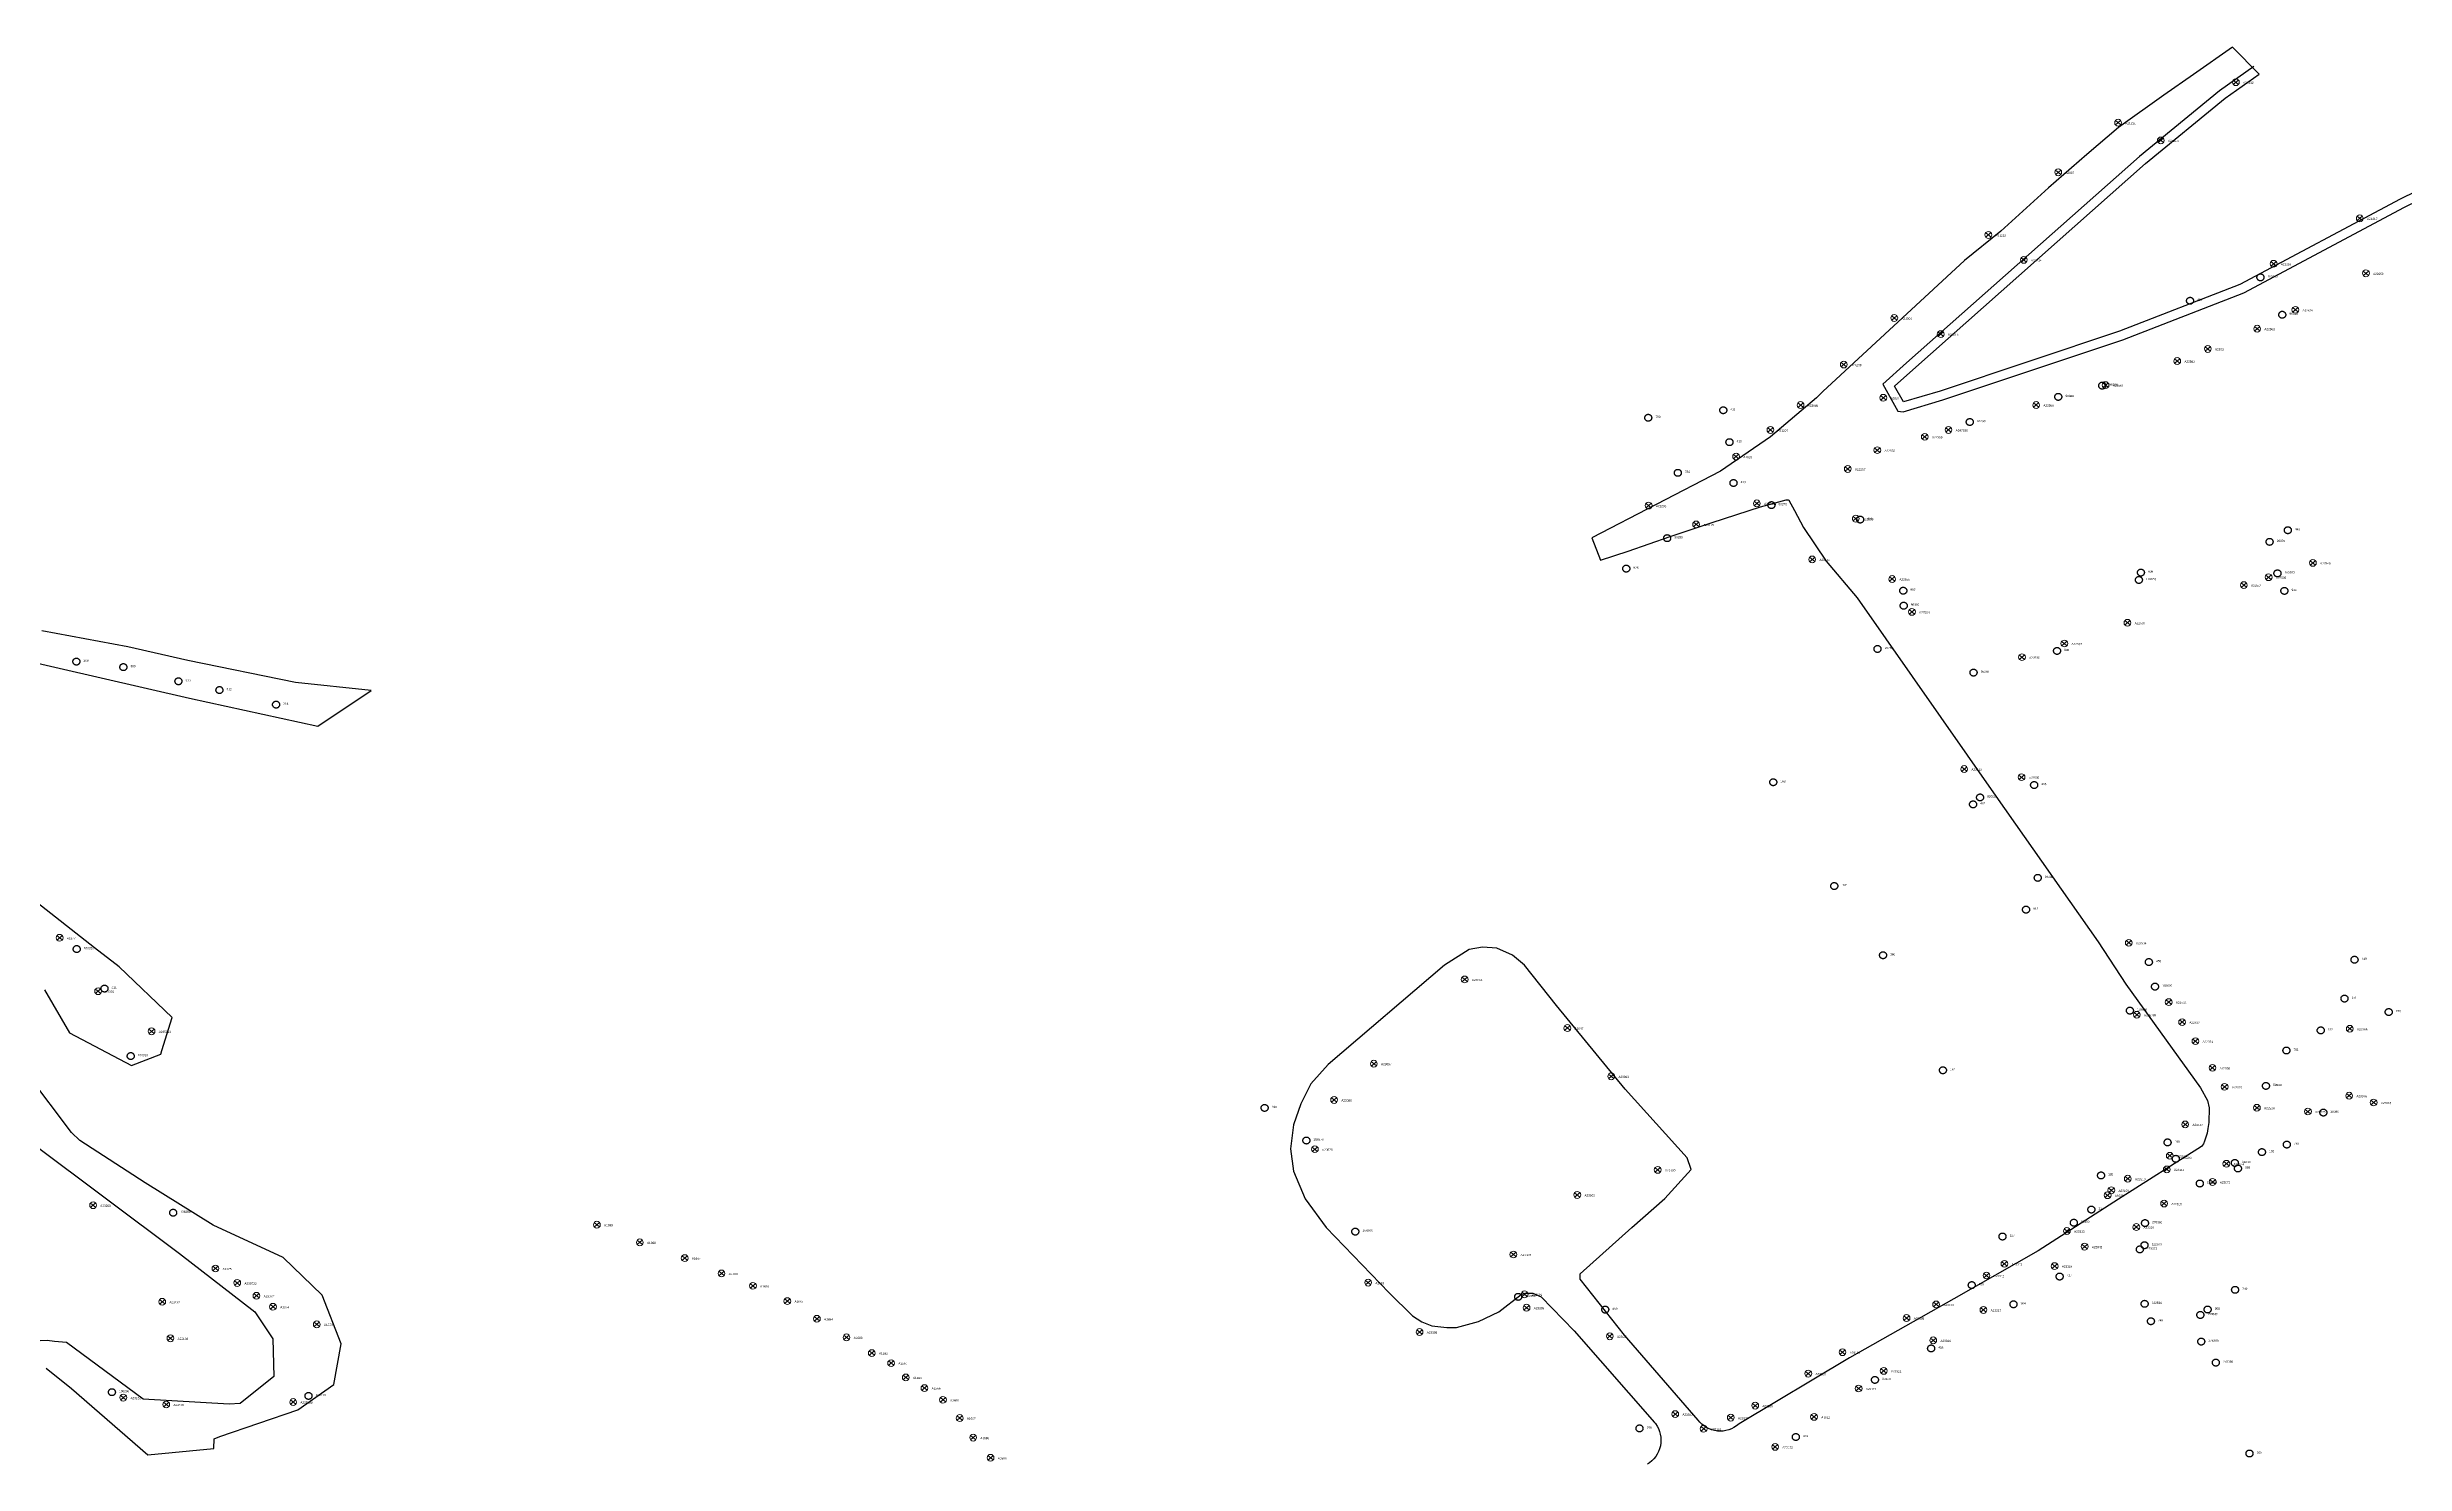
# Model space of a CAD drawing. Header units: millimetres. Extents: x 676447 to 689606, y 7455628 to 7463967.
# Drawn here: x 680904 to 681665, y 7457968 to 7458425 of the extents above; entities that cross this region are included whole.
import ezdxf

# ---------------------------------------------------------------- set-up
doc = ezdxf.new("R2010")
doc.units = ezdxf.units.MM
doc.header["$LTSCALE"] = 0.1
doc.header["$MEASUREMENT"] = 0
doc.linetypes.add('PHANTOM2', pattern=[1.25, 0.625, -0.125, 0.125, -0.125, 0.125, -0.125])
doc.layers.add('10.4-Postes', color=1, linetype='Continuous', lineweight=0)
for name, color, linetype in [('Caixas Subterrâneas', 5, 'Continuous'), ('LEGENDAS_INFRAESTRUTURAS', 7, 'Continuous'), ('MUB_MEIOFIO', 7, 'Continuous'), ('MUB_QUADRAS', 7, 'Continuous'), ('NOS_DE_INFRAESTRUTURA', 7, 'Continuous')]:
    doc.layers.add(name, color=color, linetype=linetype)
doc.styles.get("Standard").update_dxf_attribs({"font": 'arial.ttf'})

# ---------------------------------------------------------------- blocks, each defined once
blk = doc.blocks.new('MHMZ')
at = {"linetype": 'PHANTOM2'}
blk.add_circle((0, 0), 0.0000101, dxfattribs=at)
blk = doc.blocks.new('PTPT')
at = {"layer": '10.4-Postes', "color": 1, "linetype": 'PHANTOM2'}
for points in [[(-0.0000079, 0.0000104), (0.0000075, -0.000002)], [(0.000007, 0.0000109), (-0.0000074, -0.0000025)]]:
    blk.add_lwpolyline(points, dxfattribs=at)
at = {"layer": '10.4-Postes', "color": 1}
blk.add_circle((-0.0000002, 0.0000042), 0.00000987, dxfattribs=at)

msp = doc.modelspace()

# ---------------------------------------------------------------- linework, layer by layer
at = {"layer": 'MUB_MEIOFIO', "linetype": 'Continuous'}
msp.add_lwpolyline([(681615.99, 7458418.76), (681604.83, 7458410.95), (681579.03, 7458389.73), (681503.88, 7458323.06), (681496.21, 7458316.23), (681501.06, 7458307.46), (681502.7, 7458307.34), (681515.57, 7458311.12), (681573.63, 7458330.55), (681612.69, 7458345.66), (681664.56, 7458373.31), (681708.87, 7458394.95)], dxfattribs=at)
at = {"layer": 'MUB_QUADRAS', "linetype": 'Continuous'}
for points in [[(681707.6, 7458397.67), (681663.2, 7458375.98), (681611.44, 7458348.4), (681572.61, 7458333.38), (681514.67, 7458313.98), (681502.81, 7458310.5), (681500, 7458315.58), (681505.87, 7458320.82), (681580.98, 7458387.45), (681606.65, 7458408.56), (681617.71, 7458416.3), (681609.02, 7458425), (681596.44, 7458416.21), (681586.89, 7458409.5), (681572.24, 7458399.03), (681562.09, 7458390.37), (681549.7, 7458379.63), (681534.3, 7458365.62), (681522.5, 7458356.11), (681476.87, 7458313.89), (681474.74, 7458311.85), (681459.88, 7458299.19), (681443.8, 7458288.18), (681402.24, 7458266.61), (681405.03, 7458259.4), (681414, 7458262.33), (681420.77, 7458264.67), (681427.55, 7458267), (681441.13, 7458271.58), (681456.73, 7458276.58), (681464.95, 7458278.93), (681465.63, 7458278.91), (681465.85, 7458278.74), (681467.68, 7458275.4), (681470.61, 7458269.92), (681477.87, 7458259.05), (681487.86, 7458247.27), (681532.67, 7458183.25), (681565.72, 7458136.23), (681574.58, 7458122.52), (681598.77, 7458089.14), (681601.01, 7458085.04), (681601.49, 7458082.64), (681601.38, 7458077.95), (681601.15, 7458075.96), (681600.9, 7458074.51), (681600.08, 7458071.84), (681599.73, 7458071.07), (681599.04, 7458070.2), (681572.23, 7458053.18), (681546.33, 7458036.49), (681519.1, 7458021), (681485.48, 7458001.96), (681449.78, 7457980.65), (681448.91, 7457979.95), (681448.13, 7457979.44), (681447.3, 7457979.02), (681446.44, 7457978.69), (681445.54, 7457978.46), (681444.62, 7457978.31), (681443.69, 7457978.26), (681442.78, 7457978.31), (681441.86, 7457978.47), (681440.95, 7457978.71), (681440.09, 7457979.04), (681439.27, 7457979.47), (681438.49, 7457979.97), (681437.77, 7457980.56), (681437.1, 7457981.23), (681436.62, 7457981.82), (681412.81, 7458009.29), (681398.53, 7458027.37), (681398.53, 7458028.22), (681398.46, 7458029.11), (681415.18, 7458044.05), (681425.84, 7458053.4), (681434.37, 7458062.78), (681433.06, 7458066.53), (681412.98, 7458088.72), (681390.87, 7458115.69), (681380.54, 7458128.66), (681376.6, 7458131.9), (681371.59, 7458134.19), (681366.94, 7458134.48), (681362.67, 7458133.74), (681354.74, 7458128.68), (681317.13, 7458096.61), (681311.57, 7458090.36), (681308.29, 7458083.94), (681305.98, 7458077.15), (681305.01, 7458069.43), (681305.98, 7458062.24), (681309.66, 7458053.25), (681316.51, 7458043.99), (681336.88, 7458022.96), (681344.36, 7458015.46), (681347.36, 7458013.6), (681350.55, 7458012.29), (681355.42, 7458011.74), (681358.59, 7458011.74), (681365.72, 7458013.66), (681372.28, 7458016.8), (681379.42, 7458022.38), (681380.78, 7458022.86), (681383.21, 7458022.86), (681385.93, 7458021.67), (681396.57, 7458010.65), (681422.53, 7457981.05), (681422.78, 7457980.72), (681423.31, 7457979.93), (681423.74, 7457979.09), (681424.1, 7457978.2), (681424.34, 7457977.3), (681424.5, 7457976.37), (681424.56, 7457975.43), (681424.51, 7457974.48), (681424.38, 7457973.55), (681424.14, 7457972.63), (681423.81, 7457971.74), (681423.39, 7457970.9), (681422.89, 7457970.11), (681422.3, 7457969.37), (681421.64, 7457968.7), (681420.91, 7457968.1), (681420.21, 7457967.64)], [(680892.58, 7458228.01), (680949.59, 7458214.9), (680990.96, 7458205.85), (681008.26, 7458217.35), (680983.78, 7458219.89), (680949.03, 7458227.05), (680929.67, 7458231.44), (680901.85, 7458236.58)], [(680902.74, 7458120.75), (680910.84, 7458106.81), (680930.8, 7458096.32), (680940.27, 7458100), (680940.63, 7458101.15), (680943.92, 7458111.82), (680926.87, 7458128.16), (680918.95, 7458134.25), (680898.83, 7458150.14)], [(680851.11, 7458106.86), (680946.32, 7458035.6), (680970.68, 7458016.76), (680976.43, 7458008.06), (680976.75, 7457995.96), (680965.93, 7457987.22), (680962.41, 7457987.03), (680934.57, 7457988.58), (680909.87, 7458006.85), (680906.03, 7458007.19), (680903.64, 7458007.59), (680901.34, 7458007.41)], [(680903.33, 7457998.6), (680911.43, 7457992.06), (680936.15, 7457970.65), (680957.39, 7457972.67), (680957.56, 7457975.77), (680959.32, 7457976.57), (680984.55, 7457985.19), (680996.11, 7457993.37), (680998.57, 7458006.48), (680992.38, 7458022.17), (680979.79, 7458034.36), (680957.17, 7458044.82), (680935.26, 7458058.44), (680914.12, 7458072.15), (680911.44, 7458074.69), (680897.37, 7458093.42)]]:
    msp.add_lwpolyline(points, dxfattribs=at)

# ---------------------------------------------------------------- block references
at = {"layer": 'Caixas Subterrâneas', "color": 40}
for p, xscale, yscale, zscale, rotation in [((681618.09, 7458350.7), 111319.4907932736, 111319.4907932736, 111319.4907932736, 359.3083368250019), ((681595.36, 7458343.14), 111319.4907932736, 111319.4907932736, 111319.4907932736, 359.308421052987), ((681625.13, 7458338.63), 111319.4907932736, 111319.4907932736, 111319.4907932736, 359.3083063708624), ((681567.01, 7458315.74), 111319.4907932735, 111319.4907932735, 111319.4907932735, 359.3085206281224), ((681444.69, 7458307.8), 111319.4907932736, 111319.4907932736, 111319.4907932736, 359.308983769914), ((681552.82, 7458312.12), 111319.4907932736, 111319.4907932736, 111319.4907932736, 359.308573564683), ((681420.46, 7458305.38), 111319.4907932735, 111319.4907932735, 111319.4907932735, 359.3090752592088), ((681524.26, 7458304.01), 111319.4907932736, 111319.4907932736, 111319.4907932736, 359.3086797803963), ((681446.68, 7458297.5), 111319.4907932736, 111319.4907932736, 111319.4907932736, 359.3089730764734), ((681430.01, 7458287.6), 111319.4907932736, 111319.4907932736, 111319.4907932736, 359.309033554946), ((681447.99, 7458284.32), 111319.4907932736, 111319.4907932736, 111319.4907932736, 359.3089641363056), ((681460.22, 7458277.18), 111319.4907932736, 111319.4907932736, 111319.4907932736, 359.3089154229108), ((681488.88, 7458272.52), 111319.4907932735, 111319.4907932735, 111319.4907932735, 359.3088049226544), ((681626.93, 7458269.08), 111319.4907932735, 111319.4907932735, 111319.4907932735, 359.3082784597772), ((681426.58, 7458266.52), 111319.4907932736, 111319.4907932736, 111319.4907932736, 359.3090402300723), ((681621.03, 7458265.32), 111319.4907932736, 111319.4907932736, 111319.4907932736, 359.3082997726416), ((681413.37, 7458256.68), 111319.4907932736, 111319.4907932736, 111319.4907932736, 359.3090875144376), ((681579.5, 7458255.4), 111319.4907932736, 111319.4907932736, 111319.4907932736, 359.3084548255333), ((681623.58, 7458255.16), 111319.4907932736, 111319.4907932736, 111319.4907932736, 359.308286961905), ((681502.79, 7458249.56), 111319.4907932736, 111319.4907932736, 111319.4907932736, 359.3087450165924), ((681578.85, 7458253.02), 111319.4907932736, 111319.4907932736, 111319.4907932736, 359.3084565620339), ((681625.81, 7458249.5), 111319.4907932736, 111319.4907932736, 111319.4907932736, 359.3082767632747), ((681502.92, 7458244.72), 111319.4907932736, 111319.4907932736, 111319.4907932736, 359.3087430635155), ((680913.05, 7458226.67), 111319.4907932736, 111319.4907932736, 111319.4907932736, 359.3109827253634), ((680928.21, 7458224.89), 111319.4907932736, 111319.4907932736, 111319.4907932736, 359.3109244966202), ((681494.47, 7458230.75), 111319.4907932736, 111319.4907932736, 111319.4907932736, 359.3087710021773), ((681552.42, 7458230.13), 111319.4907932736, 111319.4907932736, 111319.4907932736, 359.3085502524722), ((680945.99, 7458220.32), 111319.4907932736, 111319.4907932736, 111319.4907932736, 359.3108554445043), ((680959.23, 7458217.49), 111319.4907932736, 111319.4907932736, 111319.4907932736, 359.3108041814875), ((681525.47, 7458223.12), 111319.4907932736, 111319.4907932736, 111319.4907932736, 359.3086506698636), ((680977.51, 7458212.78), 111319.4907932736, 111319.4907932736, 111319.4907932736, 359.3107331872228), ((681460.82, 7458187.74), 111319.4907932735, 111319.4907932735, 111319.4907932735, 359.3088860246014), ((681545.03, 7458186.84), 111319.4907932736, 111319.4907932736, 111319.4907932736, 359.3085652336839), ((681525.32, 7458180.6), 111319.4907932736, 111319.4907932736, 111319.4907932736, 359.3086383851581), ((681527.57, 7458182.83), 111319.4907932735, 111319.4907932735, 111319.4907932735, 359.3086304758853), ((681546.2, 7458156.87), 111319.4907932735, 111319.4907932735, 111319.4907932735, 359.3085517043675), ((681480.51, 7458154.24), 111319.4907932736, 111319.4907932736, 111319.4907932736, 359.3088009597961), ((681542.41, 7458146.61), 111319.4907932736, 111319.4907932736, 111319.4907932736, 359.3085630437475), ((680913.15, 7458133.89), 111319.4907932736, 111319.4907932736, 111319.4907932736, 359.3109543378743), ((681496.25, 7458131.9), 111319.4907932735, 111319.4907932735, 111319.4907932735, 359.3087342757496), ((681582.07, 7458129.7), 111319.4907932736, 111319.4907932736, 111319.4907932736, 359.3084069541367), ((681648.46, 7458130.45), 111319.4907932736, 111319.4907932736, 111319.4907932736, 359.3081544760532), ((680922.12, 7458121.14), 111319.4907932735, 111319.4907932735, 111319.4907932735, 359.3109163241257), ((681584.05, 7458121.76), 111319.4907932736, 111319.4907932736, 111319.4907932736, 359.3083969952767), ((681645.21, 7458117.9), 111319.4907932736, 111319.4907932736, 111319.4907932736, 359.3081630396019), ((681575.95, 7458114.01), 111319.4907932736, 111319.4907932736, 111319.4907932736, 359.308425497086), ((681659.49, 7458113.57), 111319.4907932736, 111319.4907932736, 111319.4907932736, 359.3081073599172), ((681637.55, 7458107.65), 111319.4907932736, 111319.4907932736, 111319.4907932736, 359.3081890925877), ((680930.59, 7458099.36), 111319.4907932736, 111319.4907932736, 111319.4907932736, 359.310877530894), ((681515.59, 7458094.76), 111319.4907932736, 111319.4907932736, 111319.4907932736, 359.3086493940583), ((681626.47, 7458101.15), 111319.4907932736, 111319.4907932736, 111319.4907932736, 359.3082293178671), ((681619.86, 7458089.72), 111319.4907932736, 111319.4907932736, 111319.4907932736, 359.3082509924414), ((681296.63, 7458082.62), 111319.4907932736, 111319.4907932736, 111319.4907932736, 359.3094791847843), ((681638.39, 7458081.11), 111319.4907932735, 111319.4907932735, 111319.4907932735, 359.3081778391805), ((681310.1, 7458072.09), 111319.4907932736, 111319.4907932736, 111319.4907932736, 359.3094247065373), ((681588.11, 7458071.49), 111319.4907932736, 111319.4907932736, 111319.4907932736, 359.3083663194518), ((681590.76, 7458066.19), 111319.4907932736, 111319.4907932736, 111319.4907932736, 359.3083546396095), ((681609.82, 7458064.86), 111319.4907932736, 111319.4907932736, 111319.4907932736, 359.3082816687707), ((681618.57, 7458068.35), 111319.4907932736, 111319.4907932736, 111319.4907932736, 359.3082494298294), ((681626.61, 7458070.78), 111319.4907932736, 111319.4907932736, 111319.4907932736, 359.3082195461778), ((681566.62, 7458060.82), 111319.4907932736, 111319.4907932736, 111319.4907932736, 359.308444902293), ((681598.53, 7458058.21), 111319.4907932735, 111319.4907932735, 111319.4907932735, 359.308322635573), ((681610.83, 7458063.06), 111319.4907932736, 111319.4907932736, 111319.4907932736, 359.3082772943294), ((680944.3, 7458048.79), 111319.4907932736, 111319.4907932736, 111319.4907932736, 359.3108100638465), ((681563.5, 7458049.81), 111319.4907932736, 111319.4907932736, 111319.4907932736, 359.3084534307991), ((681325.9, 7458042.69), 111319.4907932736, 111319.4907932736, 111319.4907932736, 359.3093556849881), ((681534.83, 7458041.1), 111319.4907932735, 111319.4907932735, 111319.4907932735, 359.3085599361365), ((681557.84, 7458045.56), 111319.4907932736, 111319.4907932736, 111319.4907932736, 359.3084736903296), ((681580.82, 7458045.44), 111319.4907932736, 111319.4907932736, 111319.4907932736, 359.3083861732528), ((681579.15, 7458036.96), 111319.4907932735, 111319.4907932735, 111319.4907932735, 359.3083899606981), ((681580.65, 7458038.3), 111319.4907932736, 111319.4907932736, 111319.4907932736, 359.3083846528344), ((681553.27, 7458028.19), 111319.4907932735, 111319.4907932735, 111319.4907932735, 359.3084858033805), ((681378.48, 7458021.63), 111319.4907932736, 111319.4907932736, 111319.4907932736, 359.3091491685064), ((681524.9, 7458025.43), 111319.4907932736, 111319.4907932736, 111319.4907932736, 359.3085929574926), ((681538.37, 7458019.23), 111319.4907932735, 111319.4907932735, 111319.4907932735, 359.3085398282144), ((681580.7, 7458019.39), 111319.4907932735, 111319.4907932735, 111319.4907932735, 359.3083787389484), ((681609.91, 7458023.9), 111319.4907932736, 111319.4907932736, 111319.4907932736, 359.3082689163328), ((681406.58, 7458017.51), 111319.4907932736, 111319.4907932736, 111319.4907932736, 359.3090409494029), ((681582.73, 7458013.76), 111319.4907932736, 111319.4907932736, 111319.4907932736, 359.3083693162454), ((681598.68, 7458015.78), 111319.4907932736, 111319.4907932736, 111319.4907932736, 359.3083092196622), ((681601.03, 7458017.55), 111319.4907932736, 111319.4907932736, 111319.4907932736, 359.3083007872298), ((681511.78, 7458004.99), 111319.4907932736, 111319.4907932736, 111319.4907932736, 359.3086367090039), ((681598.97, 7458007.19), 111319.4907932736, 111319.4907932736, 111319.4907932736, 359.3083055133214), ((681603.69, 7458000.4), 111319.4907932736, 111319.4907932736, 111319.4907932736, 359.3082854753828), ((680924.52, 7457990.87), 111319.4907932736, 111319.4907932736, 111319.4907932736, 359.3108678695673), ((680987.98, 7457989.66), 111319.4907932736, 111319.4907932736, 111319.4907932736, 359.3106259270872), ((681493.64, 7457994.83), 111319.4907932735, 111319.4907932735, 111319.4907932735, 359.3087026957689), ((681417.65, 7457979.18), 111319.4907932736, 111319.4907932736, 111319.4907932736, 359.3089872258105), ((681468.11, 7457976.4), 111319.4907932736, 111319.4907932736, 111319.4907932736, 359.3087942918489), ((681614.56, 7457971.07), 111319.4907932735, 111319.4907932735, 111319.4907932735, 359.3082352048422)]:
    msp.add_blockref('MHMZ', p, dxfattribs=dict(at, xscale=xscale, yscale=yscale, zscale=zscale, rotation=rotation))
at = {"layer": 'NOS_DE_INFRAESTRUTURA', "color": 1}
for p, xscale, yscale, zscale, rotation in [((681610.17, 7458413.21), 111319.4907932736, 111319.4907932736, 111319.4907932736, 359.3083859299195), ((681572.15, 7458400.14), 111319.4907932735, 111319.4907932735, 111319.4907932735, 359.3085266678635), ((681585.93, 7458394.43), 111319.4907932736, 111319.4907932736, 111319.4907932736, 359.308472487164), ((681552.83, 7458384.13), 111319.4907932736, 111319.4907932736, 111319.4907932736, 359.3085953371414), ((681650.16, 7458369.27), 111319.4907932735, 111319.4907932735, 111319.4907932735, 359.308220409578), ((681530.28, 7458363.92), 111319.4907932736, 111319.4907932736, 111319.4907932736, 359.3086750145162), ((681541.73, 7458355.87), 111319.4907932736, 111319.4907932736, 111319.4907932736, 359.3086290027717), ((681622.35, 7458354.62), 111319.4907932736, 111319.4907932736, 111319.4907932736, 359.3083218108477), ((681652.16, 7458351.53), 111319.4907932735, 111319.4907932735, 111319.4907932735, 359.3082074117444), ((681629.37, 7458339.75), 111319.4907932735, 111319.4907932735, 111319.4907932735, 359.3082905623326), ((681499.91, 7458337.11), 111319.4907932735, 111319.4907932735, 111319.4907932735, 359.308782494), ((681514.88, 7458331.91), 111319.4907932735, 111319.4907932735, 111319.4907932735, 359.3087239497443), ((681617.05, 7458333.65), 111319.4907932736, 111319.4907932736, 111319.4907932736, 359.3083356267304), ((681483.59, 7458322.08), 111319.4907932736, 111319.4907932736, 111319.4907932736, 359.3088400695879), ((681591.24, 7458323.22), 111319.4907932736, 111319.4907932736, 111319.4907932736, 359.3084306779043), ((681601.11, 7458327.12), 111319.4907932735, 111319.4907932735, 111319.4907932735, 359.3083943153517), ((681568.11, 7458315.45), 111319.4907932735, 111319.4907932735, 111319.4907932735, 359.3085163599637), ((681469.65, 7458309.01), 111319.4907932735, 111319.4907932735, 111319.4907932735, 359.3088891389012), ((681496.35, 7458311.37), 111319.4907932736, 111319.4907932736, 111319.4907932736, 359.308788261753), ((681545.7, 7458309.02), 111319.4907932736, 111319.4907932736, 111319.4907932736, 359.3085997190594), ((681459.92, 7458300.97), 111319.4907932735, 111319.4907932735, 111319.4907932735, 359.3089237716108), ((681517.4, 7458300.98), 111319.4907932736, 111319.4907932736, 111319.4907932736, 359.3087049997125), ((681448.85, 7458292.38), 111319.4907932735, 111319.4907932735, 111319.4907932735, 359.3089632955482), ((681494.43, 7458294.44), 111319.4907932736, 111319.4907932736, 111319.4907932736, 359.3087904119203), ((681509.74, 7458298.75), 111319.4907932735, 111319.4907932735, 111319.4907932735, 359.3087334597286), ((681484.88, 7458288.38), 111319.4907932736, 111319.4907932736, 111319.4907932736, 359.3088249542029), ((681420.61, 7458276.56), 111319.4907932736, 111319.4907932736, 111319.4907932736, 359.309065981791), ((681455.54, 7458277.28), 111319.4907932735, 111319.4907932735, 111319.4907932735, 359.3089332514568), ((681435.93, 7458270.47), 111319.4907932735, 111319.4907932735, 111319.4907932735, 359.3090058172448), ((681487.46, 7458272.34), 111319.4907932736, 111319.4907932736, 111319.4907932736, 359.3088102665826), ((681473.4, 7458259.19), 111319.4907932736, 111319.4907932736, 111319.4907932736, 359.3088598083796), ((681620.74, 7458253.44), 111319.4907932736, 111319.4907932736, 111319.4907932736, 359.308297253539), ((681635.03, 7458258.07), 111319.4907932736, 111319.4907932736, 111319.4907932736, 359.3082442920526), ((681499.21, 7458252.85), 111319.4907932735, 111319.4907932735, 111319.4907932735, 359.3087596283317), ((681612.74, 7458250.9), 111319.4907932735, 111319.4907932735, 111319.4907932735, 359.3083269583414), ((681505.61, 7458242.25), 111319.4907932735, 111319.4907932735, 111319.4907932735, 359.3087320653677), ((681575.16, 7458238.73), 111319.4907932736, 111319.4907932736, 111319.4907932736, 359.3084662926528), ((681554.8, 7458232.04), 111319.4907932735, 111319.4907932735, 111319.4907932735, 359.308541760785), ((681541.13, 7458227.63), 111319.4907932736, 111319.4907932736, 111319.4907932736, 359.3085924675576), ((681522.47, 7458191.52), 111319.4907932735, 111319.4907932735, 111319.4907932735, 359.3086525210132), ((681541, 7458188.9), 111319.4907932735, 111319.4907932735, 111319.4907932735, 359.3085812129743), ((680907.65, 7458137.06), 111319.4907932735, 111319.4907932735, 111319.4907932735, 359.3109762424453), ((681575.6, 7458135.44), 111319.4907932736, 111319.4907932736, 111319.4907932736, 359.3084333314797), ((680920.08, 7458119.81), 111319.4907932736, 111319.4907932736, 111319.4907932736, 359.310923708863), ((681361.22, 7458123.61), 111319.4907932735, 111319.4907932735, 111319.4907932735, 359.3092457133039), ((681578.2, 7458112.21), 111319.4907932736, 111319.4907932736, 111319.4907932736, 359.3084163844446), ((681588.48, 7458116.31), 111319.4907932735, 111319.4907932735, 111319.4907932735, 359.308378495536), ((681592.81, 7458109.83), 111319.4907932736, 111319.4907932736, 111319.4907932736, 359.3083600570666), ((680937.34, 7458106.87), 111319.4907932736, 111319.4907932736, 111319.4907932736, 359.3108540954253), ((681394.38, 7458107.94), 111319.4907932736, 111319.4907932736, 111319.4907932736, 359.3091147592569), ((681597.11, 7458103.69), 111319.4907932736, 111319.4907932736, 111319.4907932736, 359.308341839391), ((681646.94, 7458107.69), 111319.4907932735, 111319.4907932735, 111319.4907932735, 359.3081533640428), ((681331.9, 7458096.41), 111319.4907932736, 111319.4907932736, 111319.4907932736, 359.3093491141377), ((681602.62, 7458095.08), 111319.4907932736, 111319.4907932736, 111319.4907932736, 359.3083182452252), ((681408.54, 7458092.34), 111319.4907932736, 111319.4907932736, 111319.4907932736, 359.3090561569989), ((681606.55, 7458088.95), 111319.4907932736, 111319.4907932736, 111319.4907932736, 359.3083014354084), ((681646.74, 7458086.09), 111319.4907932736, 111319.4907932736, 111319.4907932736, 359.3081475855143), ((681319.08, 7458084.71), 111319.4907932735, 111319.4907932735, 111319.4907932735, 359.3093943517573), ((681616.96, 7458082.2), 111319.4907932735, 111319.4907932735, 111319.4907932735, 359.3082597699324), ((681633.44, 7458080.99), 111319.4907932736, 111319.4907932736, 111319.4907932736, 359.3081966673163), ((681654.63, 7458083.9), 111319.4907932735, 111319.4907932735, 111319.4907932735, 359.3081168643368), ((681593.81, 7458076.82), 111319.4907932735, 111319.4907932735, 111319.4907932735, 359.3083462557122), ((681312.88, 7458068.83), 111319.4907932736, 111319.4907932736, 111319.4907932736, 359.30941313494), ((681588.84, 7458066.7), 111319.4907932736, 111319.4907932736, 111319.4907932736, 359.3083621035271), ((681607.11, 7458064.13), 111319.4907932735, 111319.4907932735, 111319.4907932735, 359.3082917889988), ((681423.54, 7458062.15), 111319.4907932736, 111319.4907932736, 111319.4907932736, 359.3089898939544), ((681569.97, 7458055.56), 111319.4907932736, 111319.4907932736, 111319.4907932736, 359.3084305505214), ((681575.28, 7458059.29), 111319.4907932736, 111319.4907932736, 111319.4907932736, 359.3084114559187), ((681587.86, 7458062.3), 111319.4907932736, 111319.4907932736, 111319.4907932736, 359.3083644953569), ((681602.67, 7458058.25), 111319.4907932735, 111319.4907932735, 111319.4907932735, 359.30830689249), ((680918.46, 7458050.73), 111319.4907932736, 111319.4907932736, 111319.4907932736, 359.3109089938838), ((681397.57, 7458054.06), 111319.4907932736, 111319.4907932736, 111319.4907932736, 359.3090863211036), ((681568.77, 7458053.96), 111319.4907932735, 111319.4907932735, 111319.4907932735, 359.3084346110102), ((681587.01, 7458051.28), 111319.4907932736, 111319.4907932736, 111319.4907932736, 359.3083643721648), ((681081.09, 7458044.45), 111319.4907932736, 111319.4907932736, 111319.4907932736, 359.3102880877798), ((681555.63, 7458042.42), 111319.4907932736, 111319.4907932736, 111319.4907932736, 359.3084811339283), ((681578.04, 7458043.7), 111319.4907932736, 111319.4907932736, 111319.4907932736, 359.3083962355987), ((681094.95, 7458038.76), 111319.4907932735, 111319.4907932735, 111319.4907932735, 359.3102336033317), ((681109.43, 7458033.68), 111319.4907932736, 111319.4907932736, 111319.4907932736, 359.3101769600536), ((681376.94, 7458034.84), 111319.4907932736, 111319.4907932736, 111319.4907932736, 359.3091590338369), ((681561.35, 7458037.38), 111319.4907932736, 111319.4907932736, 111319.4907932736, 359.3084578432798), ((680957.96, 7458030.32), 111319.4907932736, 111319.4907932736, 111319.4907932736, 359.3107524856839), ((680965, 7458025.64), 111319.4907932736, 111319.4907932736, 111319.4907932736, 359.310724298637), ((681121.32, 7458028.72), 111319.4907932736, 111319.4907932736, 111319.4907932736, 359.3101301889681), ((681330.06, 7458025.76), 111319.4907932736, 111319.4907932736, 111319.4907932736, 359.3093347276419), ((681529.67, 7458028.05), 111319.4907932735, 111319.4907932735, 111319.4907932735, 359.3085756122369), ((681535.47, 7458031.82), 111319.4907932736, 111319.4907932736, 111319.4907932736, 359.3085546768347), ((681551.66, 7458031.1), 111319.4907932736, 111319.4907932736, 111319.4907932736, 359.3084928251543), ((680940.77, 7458019.57), 111319.4907932736, 111319.4907932736, 111319.4907932736, 359.3108146879218), ((680971.2, 7458021.52), 111319.4907932736, 111319.4907932736, 111319.4907932736, 359.3106994551463), ((680976.53, 7458017.97), 111319.4907932736, 111319.4907932736, 111319.4907932736, 359.3106780810805), ((681131.48, 7458024.72), 111319.4907932736, 111319.4907932736, 111319.4907932736, 359.3100902863798), ((681142.57, 7458019.79), 111319.4907932735, 111319.4907932735, 111319.4907932735, 359.3100465862953), ((681380.58, 7458021.98), 111319.4907932736, 111319.4907932736, 111319.4907932736, 359.3091412923889), ((681381.19, 7458017.67), 111319.4907932736, 111319.4907932736, 111319.4907932736, 359.3091376554492), ((681513.4, 7458018.71), 111319.4907932735, 111319.4907932735, 111319.4907932735, 359.3086347179488), ((680990.66, 7458012.29), 111319.4907932736, 111319.4907932736, 111319.4907932736, 359.3106225764422), ((681152.12, 7458014.1), 111319.4907932736, 111319.4907932736, 111319.4907932736, 359.3100085166354), ((681503.87, 7458014.33), 111319.4907932735, 111319.4907932735, 111319.4907932735, 359.3086696645638), ((681528.68, 7458016.94), 111319.4907932736, 111319.4907932736, 111319.4907932736, 359.308576016382), ((680943.42, 7458007.78), 111319.4907932736, 111319.4907932736, 111319.4907932736, 359.310801013766), ((681161.67, 7458008.09), 111319.4907932736, 111319.4907932736, 111319.4907932736, 359.3099703533268), ((681169.83, 7458003.01), 111319.4907932735, 111319.4907932735, 111319.4907932735, 359.309937745578), ((681346.66, 7458009.82), 111319.4907932736, 111319.4907932736, 111319.4907932736, 359.309266721655), ((681408.07, 7458008.44), 111319.4907932736, 111319.4907932736, 111319.4907932736, 359.3090325449472), ((681483.19, 7458003.29), 111319.4907932736, 111319.4907932736, 111319.4907932736, 359.3087450162221), ((681512.47, 7458007.13), 111319.4907932736, 111319.4907932736, 111319.4907932736, 359.3086347496848), ((681176.07, 7457999.77), 111319.4907932736, 111319.4907932736, 111319.4907932736, 359.3099130171722), ((681180.81, 7457995.16), 111319.4907932736, 111319.4907932736, 111319.4907932736, 359.3098935834618), ((681472.14, 7457996.39), 111319.4907932735, 111319.4907932735, 111319.4907932735, 359.3087850064608), ((681496.49, 7457997.27), 111319.4907932736, 111319.4907932736, 111319.4907932736, 359.3086925764454), ((680928.22, 7457988.64), 111319.4907932735, 111319.4907932735, 111319.4907932735, 359.3108531296906), ((680983.04, 7457987.21), 111319.4907932736, 111319.4907932736, 111319.4907932736, 359.3106440220861), ((681186.83, 7457991.71), 111319.4907932736, 111319.4907932736, 111319.4907932736, 359.3098696135265), ((681192.81, 7457987.93), 111319.4907932735, 111319.4907932735, 111319.4907932735, 359.309845725857), ((681488.39, 7457991.59), 111319.4907932735, 111319.4907932735, 111319.4907932735, 359.3087217042612), ((680942.06, 7457986.43), 111319.4907932735, 111319.4907932735, 111319.4907932735, 359.3107997750158), ((681198.21, 7457982.06), 111319.4907932736, 111319.4907932736, 111319.4907932736, 359.3098233887911), ((681429.18, 7457983.33), 111319.4907932735, 111319.4907932735, 111319.4907932735, 359.3089445909816), ((681447.12, 7457982.18), 111319.4907932736, 111319.4907932736, 111319.4907932736, 359.3088759333625), ((681455.01, 7457986.05), 111319.4907932736, 111319.4907932736, 111319.4907932736, 359.3088470714538), ((681474, 7457982.41), 111319.4907932736, 111319.4907932736, 111319.4907932736, 359.308773704514), ((681202.55, 7457975.73), 111319.4907932736, 111319.4907932736, 111319.4907932736, 359.3098049560457), ((681438.36, 7457978.59), 111319.4907932736, 111319.4907932736, 111319.4907932736, 359.3089081898458), ((681461.45, 7457972.74), 111319.4907932736, 111319.4907932736, 111319.4907932736, 359.3088185402801), ((681208.17, 7457969.22), 111319.4907932736, 111319.4907932736, 111319.4907932736, 359.3097816084021)]:
    msp.add_blockref('PTPT', p, dxfattribs=dict(at, xscale=xscale, yscale=yscale, zscale=zscale, rotation=rotation))

# ---------------------------------------------------------------- texts
at = {"layer": 'LEGENDAS_INFRAESTRUTURAS', "color": 1}
for s, rotation, p in [('A21212', 359.30838, (681612.48, 7458413.18)), ('A21211', 359.30852, (681574.46, 7458400.11)), ('A21213', 359.30846, (681588.24, 7458394.4)), ('A2867', 359.30859, (681555.14, 7458384.1)), ('A21217', 359.30821, (681652.47, 7458369.25)), ('A21210', 359.30867, (681532.59, 7458363.89)), ('A21214', 359.30862, (681544.04, 7458355.84)), ('A21216', 359.30831, (681624.66, 7458354.59)), ('A22659', 359.3082, (681654.47, 7458351.5)), ('A22658', 359.30828, (681631.68, 7458339.72)), ('A21209', 359.30877, (681502.22, 7458337.08)), ('A21215', 359.30872, (681517.19, 7458331.88)), ('A22563', 359.30833, (681619.36, 7458333.63)), ('A22562', 359.30842, (681593.55, 7458323.19)), ('A2873', 359.30839, (681603.42, 7458327.09)), ('A21208', 359.30883, (681485.9, 7458322.05)), ('A22561', 359.30851, (681570.42, 7458315.42)), ('A23080', 359.30888, (681471.96, 7458308.98)), ('A2837', 359.30878, (681498.66, 7458311.34)), ('A22560', 359.30859, (681548.01, 7458308.99)), ('A21207', 359.30891, (681462.22, 7458300.94)), ('A247636', 359.3087, (681519.71, 7458300.95)), ('A1615', 359.30895, (681451.16, 7458292.35)), ('A22558', 359.30878, (681496.74, 7458294.41)), ('A22559', 359.30872, (681512.05, 7458298.72)), ('A22557', 359.30882, (681487.19, 7458288.35)), ('A236456', 359.30892, (681457.85, 7458277.25)), ('A21206', 359.30906, (681422.92, 7458276.53)), ('A23115', 359.309, (681438.24, 7458270.44)), ('A22556', 359.3088, (681489.77, 7458272.31)), ('A23114', 359.30885, (681475.71, 7458259.16)), ('A22540', 359.30824, (681637.34, 7458258.05)), ('A22555', 359.30875, (681501.52, 7458252.82)), ('A22541', 359.30832, (681615.05, 7458250.87)), ('A22539', 359.30829, (681623.05, 7458253.41)), ('A22554', 359.30872, (681507.92, 7458242.22)), ('A22537', 359.30853, (681557.11, 7458232.01)), ('A22538', 359.30846, (681577.47, 7458238.7)), ('A22536', 359.30858, (681543.43, 7458227.6)), ('A23113', 359.30864, (681524.78, 7458191.49)), ('A22535', 359.30857, (681543.31, 7458188.87)), ('A1377', 359.31097, (680909.95, 7458137.03)), ('A22534', 359.30842, (681577.91, 7458135.41)), ('A1376', 359.31091, (680922.39, 7458119.78)), ('A23098', 359.30924, (681363.53, 7458123.58)), ('A236295', 359.30841, (681580.51, 7458112.18)), ('A22533', 359.30837, (681590.79, 7458116.28)), ('A22532', 359.30835, (681595.12, 7458109.81)), ('A235063', 359.31085, (680939.65, 7458106.85)), ('A1647', 359.30911, (681396.69, 7458107.91)), ('A22531', 359.30833, (681599.41, 7458103.66)), ('A23066', 359.30814, (681649.25, 7458107.66)), ('A23097', 359.30934, (681334.21, 7458096.39)), ('A22530', 359.30831, (681604.93, 7458095.05)), ('A23063', 359.30905, (681410.85, 7458092.31)), ('A22529', 359.30829, (681608.86, 7458088.92)), ('A23096', 359.30939, (681321.39, 7458084.68)), ('A22528', 359.30825, (681619.26, 7458082.17)), ('A23075', 359.30819, (681635.75, 7458080.96)), ('A23076', 359.30814, (681649.05, 7458086.06)), ('A22818', 359.30811, (681656.94, 7458083.87)), ('A23112', 359.30834, (681596.12, 7458076.79)), ('A23079', 359.3094, (681315.19, 7458068.8)), ('A23064', 359.30835, (681591.15, 7458066.68)), ('A23074', 359.30828, (681609.41, 7458064.1)), ('A23100', 359.30898, (681425.85, 7458062.12)), ('A23110', 359.3084, (681577.59, 7458059.26)), ('A23111', 359.30836, (681590.17, 7458062.27)), ('A23073', 359.3083, (681604.98, 7458058.22)), ('A23253', 359.3109, (680920.77, 7458050.7)), ('A23062', 359.30908, (681399.88, 7458054.03)), ('A1029', 359.30843, (681571.08, 7458053.93)), ('A23109', 359.30842, (681572.28, 7458055.53)), ('A22819', 359.30836, (681589.32, 7458051.25)), ('A1699', 359.31028, (681083.4, 7458044.43)), ('A23313', 359.30847, (681557.94, 7458042.39)), ('A23320', 359.30839, (681580.35, 7458043.67)), ('A1698', 359.31022, (681097.26, 7458038.73)), ('A1697', 359.31017, (681111.73, 7458033.65)), ('A23307', 359.30915, (681379.25, 7458034.81)), ('A22842', 359.30845, (681563.66, 7458037.35)), ('A1375', 359.31074, (680960.27, 7458030.29)), ('A1700', 359.31012, (681123.63, 7458028.69)), ('A23311', 359.30857, (681531.98, 7458028.02)), ('A23312', 359.30855, (681537.78, 7458031.79)), ('A23318', 359.30848, (681553.97, 7458031.08)), ('A23137', 359.31081, (680943.08, 7458019.54)), ('A230722', 359.31072, (680967.31, 7458025.61)), ('A230721', 359.31069, (680973.5, 7458021.49)), ('A1696', 359.31008, (681133.79, 7458024.69)), ('A1695', 359.31004, (681144.88, 7458019.76)), ('A1649', 359.30933, (681332.37, 7458025.73)), ('A23099', 359.30913, (681382.89, 7458021.95)), ('A23310', 359.30863, (681515.71, 7458018.68)), ('A1374', 359.31067, (680978.84, 7458017.94)), ('A1373', 359.31061, (680992.97, 7458012.26)), ('A1694', 359.31, (681154.43, 7458014.07)), ('A23309', 359.30913, (681383.5, 7458017.64)), ('A23108', 359.30866, (681506.18, 7458014.31)), ('A23317', 359.30857, (681530.99, 7458016.91)), ('A23138', 359.31079, (680945.73, 7458007.75)), ('A1693', 359.30996, (681163.98, 7458008.07)), ('A23308', 359.30926, (681348.97, 7458009.79)), ('A23101', 359.30902, (681410.38, 7458008.41)), ('A23107', 359.30874, (681485.5, 7458003.26)), ('A23316', 359.30863, (681514.78, 7458007.1)), ('A1692', 359.30993, (681172.14, 7458002.99)), ('A1691', 359.3099, (681178.38, 7457999.75)), ('A23106', 359.30878, (681474.45, 7457996.37)), ('A23321', 359.30868, (681498.8, 7457997.24)), ('A23135', 359.31084, (680930.53, 7457988.61)), ('A1690', 359.30988, (681183.12, 7457995.13)), ('A1689', 359.30986, (681189.14, 7457991.68)), ('A1688', 359.30984, (681195.12, 7457987.9)), ('A23171', 359.30871, (681490.7, 7457991.56)), ('A23136', 359.31079, (680944.37, 7457986.4)), ('A235100', 359.31064, (680985.35, 7457987.19)), ('A1687', 359.30981, (681200.52, 7457982.03)), ('A23102', 359.30894, (681431.49, 7457983.3)), ('A23104', 359.30887, (681449.43, 7457982.15)), ('A23105', 359.30884, (681457.32, 7457986.03)), ('A1012', 359.30876, (681476.31, 7457982.38)), ('A1686', 359.3098, (681204.86, 7457975.71)), ('A23103', 359.3089, (681440.67, 7457978.57)), ('A23172', 359.30881, (681463.76, 7457972.71)), ('A1685', 359.30977, (681210.48, 7457969.19))]:
    msp.add_text(s, height=0.7, rotation=rotation, dxfattribs=at).set_placement(p)
at = {"layer": 'LEGENDAS_INFRAESTRUTURAS', "color": 5}
for s, rotation, p in [('103570', 359.30833, (681620.4, 7458350.67)), ('405', 359.30841, (681597.67, 7458343.12)), ('96310', 359.3083, (681627.44, 7458338.61)), ('96300', 359.30851, (681569.32, 7458315.71)), ('411', 359.30897, (681447, 7458307.77)), ('96380', 359.30856, (681555.13, 7458312.09)), ('790', 359.30907, (681422.77, 7458305.35)), ('96290', 359.30867, (681526.57, 7458303.98)), ('410', 359.30896, (681448.99, 7458297.47)), ('789', 359.30902, (681432.32, 7458287.58)), ('413', 359.30896, (681450.29, 7458284.29)), ('96270', 359.30891, (681462.53, 7458277.15)), ('459', 359.3088, (681491.19, 7458272.49)), ('96280', 359.30903, (681428.89, 7458266.49)), ('96370', 359.30829, (681623.34, 7458265.3)), ('440', 359.30827, (681629.24, 7458269.05)), ('926', 359.30908, (681415.68, 7458256.65)), ('909', 359.30845, (681581.81, 7458255.37)), ('103600', 359.30828, (681625.89, 7458255.13)), ('907', 359.30874, (681505.1, 7458249.53)), ('103610', 359.30845, (681581.16, 7458252.99)), ('910', 359.30827, (681628.12, 7458249.47)), ('96360', 359.30873, (681505.23, 7458244.69)), ('308', 359.31097, (680915.36, 7458226.64)), ('309', 359.31092, (680930.52, 7458224.87)), ('96260', 359.30876, (681496.78, 7458230.72)), ('908', 359.30854, (681554.72, 7458230.1)), ('313', 359.31085, (680948.3, 7458220.29)), ('312', 359.3108, (680961.54, 7458217.46)), ('96250', 359.30864, (681527.78, 7458223.1)), ('314', 359.31072, (680979.82, 7458212.75)), ('163', 359.30888, (681463.13, 7458187.71)), ('456', 359.30856, (681547.34, 7458186.81)), ('457', 359.30863, (681527.63, 7458180.58)), ('82650', 359.30862, (681529.88, 7458182.8)), ('96240', 359.30854, (681548.51, 7458156.84)), ('162', 359.30879, (681482.82, 7458154.21)), ('912', 359.30855, (681544.72, 7458146.58)), ('106320', 359.31095, (680915.46, 7458133.86)), ('160', 359.30873, (681498.56, 7458131.87)), ('458', 359.3084, (681584.38, 7458129.67)), ('149', 359.30815, (681650.77, 7458130.42)), ('811', 359.31091, (680924.43, 7458121.12)), ('103620', 359.30839, (681586.36, 7458121.73)), ('151', 359.30815, (681647.52, 7458117.87)), ('103630', 359.30842, (681578.26, 7458113.99)), ('150', 359.3081, (681661.8, 7458113.54)), ('152', 359.30818, (681639.86, 7458107.63)), ('106310', 359.31087, (680932.9, 7458099.33)), ('161', 359.30864, (681517.9, 7458094.73)), ('781', 359.30822, (681628.77, 7458101.13)), ('59630', 359.30824, (681622.17, 7458089.7)), ('460', 359.30947, (681298.94, 7458082.6)), ('38390', 359.30817, (681640.7, 7458081.08)), ('159370', 359.30942, (681312.41, 7458072.06)), ('166', 359.30836, (681590.42, 7458071.46)), ('65290', 359.30835, (681593.07, 7458066.16)), ('31630', 359.30827, (681612.13, 7458064.83)), ('192', 359.30824, (681620.88, 7458068.32)), ('780', 359.30821, (681628.92, 7458070.75)), ('165', 359.30844, (681568.93, 7458060.79)), ('125830', 359.30831, (681600.84, 7458058.18)), ('989', 359.30827, (681613.14, 7458063.04)), ('11', 359.30844, (681565.81, 7458049.78)), ('106280', 359.3108, (680946.61, 7458048.76)), ('159360', 359.30935, (681328.21, 7458042.66)), ('65300', 359.30846, (681560.15, 7458045.53)), ('276360', 359.30838, (681583.13, 7458045.41)), ('167', 359.30855, (681537.13, 7458041.07)), ('276370', 359.30838, (681581.46, 7458036.93)), ('122520', 359.30838, (681582.96, 7458038.27)), ('427', 359.30848, (681555.58, 7458028.16)), ('159350', 359.30914, (681380.79, 7458021.6)), ('159', 359.30858, (681527.21, 7458025.41)), ('984', 359.30853, (681540.68, 7458019.2)), ('122530', 359.30837, (681583.01, 7458019.36)), ('749', 359.30826, (681612.22, 7458023.88)), ('450', 359.30903, (681408.89, 7458017.48)), ('748', 359.30836, (681585.04, 7458013.73)), ('153640', 359.3083, (681600.99, 7458015.75)), ('968', 359.30829, (681603.34, 7458017.52)), ('428', 359.30863, (681514.09, 7458004.97)), ('276380', 359.3083, (681601.28, 7458007.16)), ('276390', 359.30828, (681606, 7458000.37)), ('106260', 359.31086, (680926.83, 7457990.85)), ('106270', 359.31062, (680990.29, 7457989.63)), ('31640', 359.30869, (681495.95, 7457994.8)), ('976', 359.30898, (681419.96, 7457979.15)), ('429', 359.30879, (681470.42, 7457976.38)), ('969', 359.30823, (681616.87, 7457971.04))]:
    msp.add_text(s, height=0.7, rotation=rotation, dxfattribs=at).set_placement(p)

doc.saveas('drawing.dxf')
